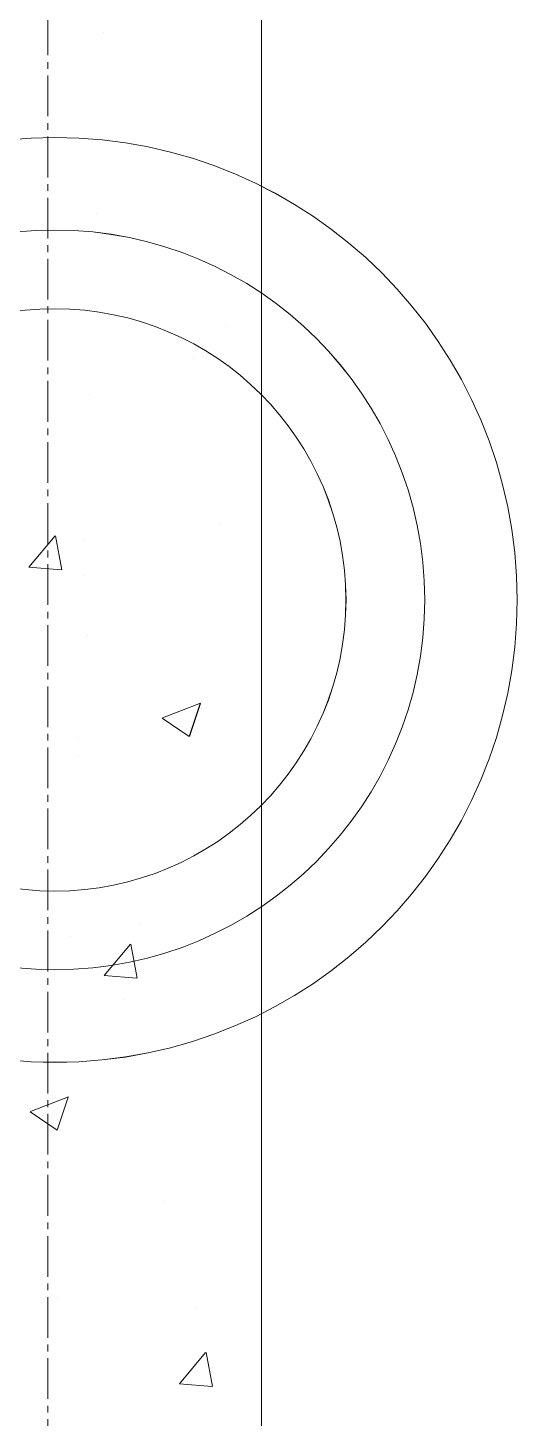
# Model space of a CAD drawing. Header units: millimetres. Extents: x 470010 to 1231400, y -134005 to 421770.
# Drawn here: x 672864 to 673093, y -14136 to -13485 of the extents above; entities that cross this region are included whole.
import ezdxf
from ezdxf.enums import TextEntityAlignment as Align

# ---------------------------------------------------------------- set-up
doc = ezdxf.new("R2010")
doc.units = ezdxf.units.MM
doc.linetypes.add('CENTER2', pattern=[28.575, 19.05, -3.175, 3.175, -3.175])
doc.layers.get('Defpoints').update_dxf_attribs({"color": 140})
doc.layers.add('АР_Делит', color=120, linetype='Continuous', lineweight=0, plot=False)
doc.layers.add('АР_Стены ПЕНОблок', color=52, linetype='Continuous', lineweight=20)
doc.layers.add('АР_Штриховка', color=8, linetype='Continuous', lineweight=0)
doc.layers.add('РД_Оси_100', color=7, linetype='Continuous', lineweight=0, true_color=0x525252)
doc.styles.add('style1', font='ARIALN.TTF')

# ---------------------------------------------------------------- blocks, each defined once
blk = doc.blocks.new('СОШ_2200_АР_ОСИ_М100_28.05.24')
at = {"layer": 'РД_Оси_100', "color": 251, "linetype": 'CENTER2', "true_color": 0x636466}
blk.add_line((0, -6155), (0, 139938.679), dxfattribs=at)
blk = doc.blocks.new('A$C9108343f')
at = {"layer": 'АР_Делит', "color": 18, "true_color": 0x000000}
for radius in [216.34, 173.04, 136.21]:
    blk.add_circle((7158.34, 86613.08), radius, dxfattribs=at)
at = {"layer": 'АР_Стены ПЕНОблок', "color": 18, "linetype": 'Continuous', "lineweight": 20, "true_color": 0x000000}
blk.add_line((7254.96, 21355), (7254.96, 97555), dxfattribs=at)
at = {"layer": 'АР_Штриховка', "color": 18, "linetype": 'Continuous', "lineweight": 0, "true_color": 0x000000}
for p, q in [((7181.05, 86878.38), (7181.05, 86878.38)), ((7191.55, 86826.77), (7191.55, 86826.77)), ((7177.97, 86793.82), (7177.97, 86793.82)), ((7191.23, 86747.62), (7191.23, 86747.62)), ((7238.71, 86740.86), (7238.71, 86740.86)), ((7223.05, 86726.05), (7223.05, 86726.05)), ((7174.88, 86709.27), (7174.88, 86709.27)), ((7235.48, 86649.05), (7235.48, 86649.05)), ((7146.13, 86628.46), (7158.38, 86643.06)), ((7161.6, 86627.18), (7158.66, 86643.1)), ((7171.89, 86640.68), (7171.89, 86640.68)), ((7146.13, 86628.46), (7161.31, 86627.13)), ((7171.79, 86624.71), (7171.79, 86624.71)), ((7173.59, 86596.25), (7173.59, 86596.25)), ((7208.65, 86557.92), (7226.43, 86564.75)), ((7221.23, 86549.24), (7226.38, 86564.58)), ((7227.14, 86562.14), (7227.14, 86562.14)), ((7208.58, 86557.76), (7221.21, 86549.24)), ((7168.66, 86548.87), (7168.66, 86548.87)), ((7168.7, 86540.16), (7168.7, 86540.16)), ((7198.04, 86461.36), (7198.04, 86461.36)), ((7165.61, 86455.6), (7165.61, 86455.6)), ((7181.38, 86437.41), (7193.62, 86452)), ((7196.84, 86436.12), (7193.9, 86452.05)), ((7181.38, 86437.4), (7196.56, 86436.07)), ((7190.49, 86425.98), (7190.49, 86425.98)), ((7146.85, 86373.74), (7164.63, 86380.56)), ((7159.42, 86365.05), (7164.57, 86380.4)), ((7146.77, 86373.57), (7159.41, 86365.05)), ((7162.52, 86371.05), (7162.52, 86371.05)), ((7209.18, 86331.62), (7209.18, 86331.62)), ((7159.43, 86286.49), (7159.43, 86286.49)), ((7224.81, 86282.11), (7224.81, 86282.11)), ((7216.62, 86246.35), (7228.87, 86260.94)), ((7232.08, 86245.07), (7229.15, 86260.99)), ((7216.62, 86246.34), (7231.8, 86245.02))]:
    blk.add_line(p, q, dxfattribs=at)
at = {"layer": 'РД_Оси_100'}
blk.add_blockref('СОШ_2200_АР_ОСИ_М100_28.05.24', (7154.96, 6755), dxfattribs=at)
at = {"layer": 'Defpoints', "color": 18, "true_color": 0x000000, "style": 'style1'}
for p in [(143949.34, 316089.12), (143974.98, 281639.5), (143890.4, 273244.71), (143839.99, 264276.81), (143967.75, 254892.38), (12251.96, 104178.14), (12382.58, 96023.14)]:
    blk.add_attdef('АР-ПОМЕЩЕНИЕ:НАИМЕНОВАНИЕ', text='', height=100, dxfattribs=at).set_placement(p, align=Align.MIDDLE)
at = {"layer": 'Defpoints', "color": 18, "true_color": 0x000000, "style": 'style1', "flags": 8}
for p in [(143951.3, 279099.09), (143848.34, 269251.11), (143875.33, 260094.25), (144049.74, 250824.7), (163419.28, 238153.36), (155897.46, 237965.97), (183037.2, 237965.97), (143342.94, 237876.19)]:
    blk.add_attdef('АР-ПОМЕЩЕНИЕ:НАИМЕНОВАНИЕ', text='', height=100, dxfattribs=at).set_placement(p, align=Align.MIDDLE)

msp = doc.modelspace()

# ---------------------------------------------------------------- linework, layer by layer
at = {"layer": 'АР_Делит', "color": 18, "true_color": 0x000000}
for radius in [216.336, 173.036, 136.212]:
    msp.add_circle((672876.957, -13753.162), radius, dxfattribs=at)
at = {"layer": 'АР_Стены ПЕНОблок', "color": 18, "linetype": 'Continuous', "lineweight": 20, "true_color": 0x000000}
msp.add_line((672973.57, -79011.242), (672973.57, -2811.242), dxfattribs=at)
at = {"layer": 'АР_Штриховка', "color": 18, "linetype": 'Continuous', "lineweight": 0, "true_color": 0x000000}
for p, q in [((672864.746, -13737.78), (672876.991, -13723.187)), ((672880.209, -13739.061), (672877.272, -13723.139)), ((672864.745, -13737.785), (672879.927, -13739.113)), ((672927.261, -13808.319), (672945.046, -13801.492)), ((672939.839, -13817.007), (672944.989, -13801.658)), ((672927.188, -13808.479), (672939.823, -13817.001)), ((672899.989, -13928.837), (672912.234, -13914.244)), ((672915.452, -13930.118), (672912.515, -13914.196)), ((672899.989, -13928.841), (672915.171, -13930.17)), ((672865.459, -13992.507), (672883.244, -13985.68)), ((672878.037, -14001.195), (672883.187, -13985.846)), ((672865.386, -13992.667), (672878.021, -14001.189)), ((672935.232, -14119.894), (672947.477, -14105.3)), ((672950.695, -14121.175), (672947.758, -14105.253)), ((672935.232, -14119.898), (672950.414, -14121.226))]:
    msp.add_line(p, q, dxfattribs=at)

# ---------------------------------------------------------------- block references
msp.add_blockref('A$C9108343f', (665718.612, -100366.242))
at = {"layer": 'РД_Оси_100'}
msp.add_blockref('СОШ_2200_АР_ОСИ_М100_28.05.24', (672873.57, -93611.242), dxfattribs=at)

doc.saveas('drawing.dxf')
